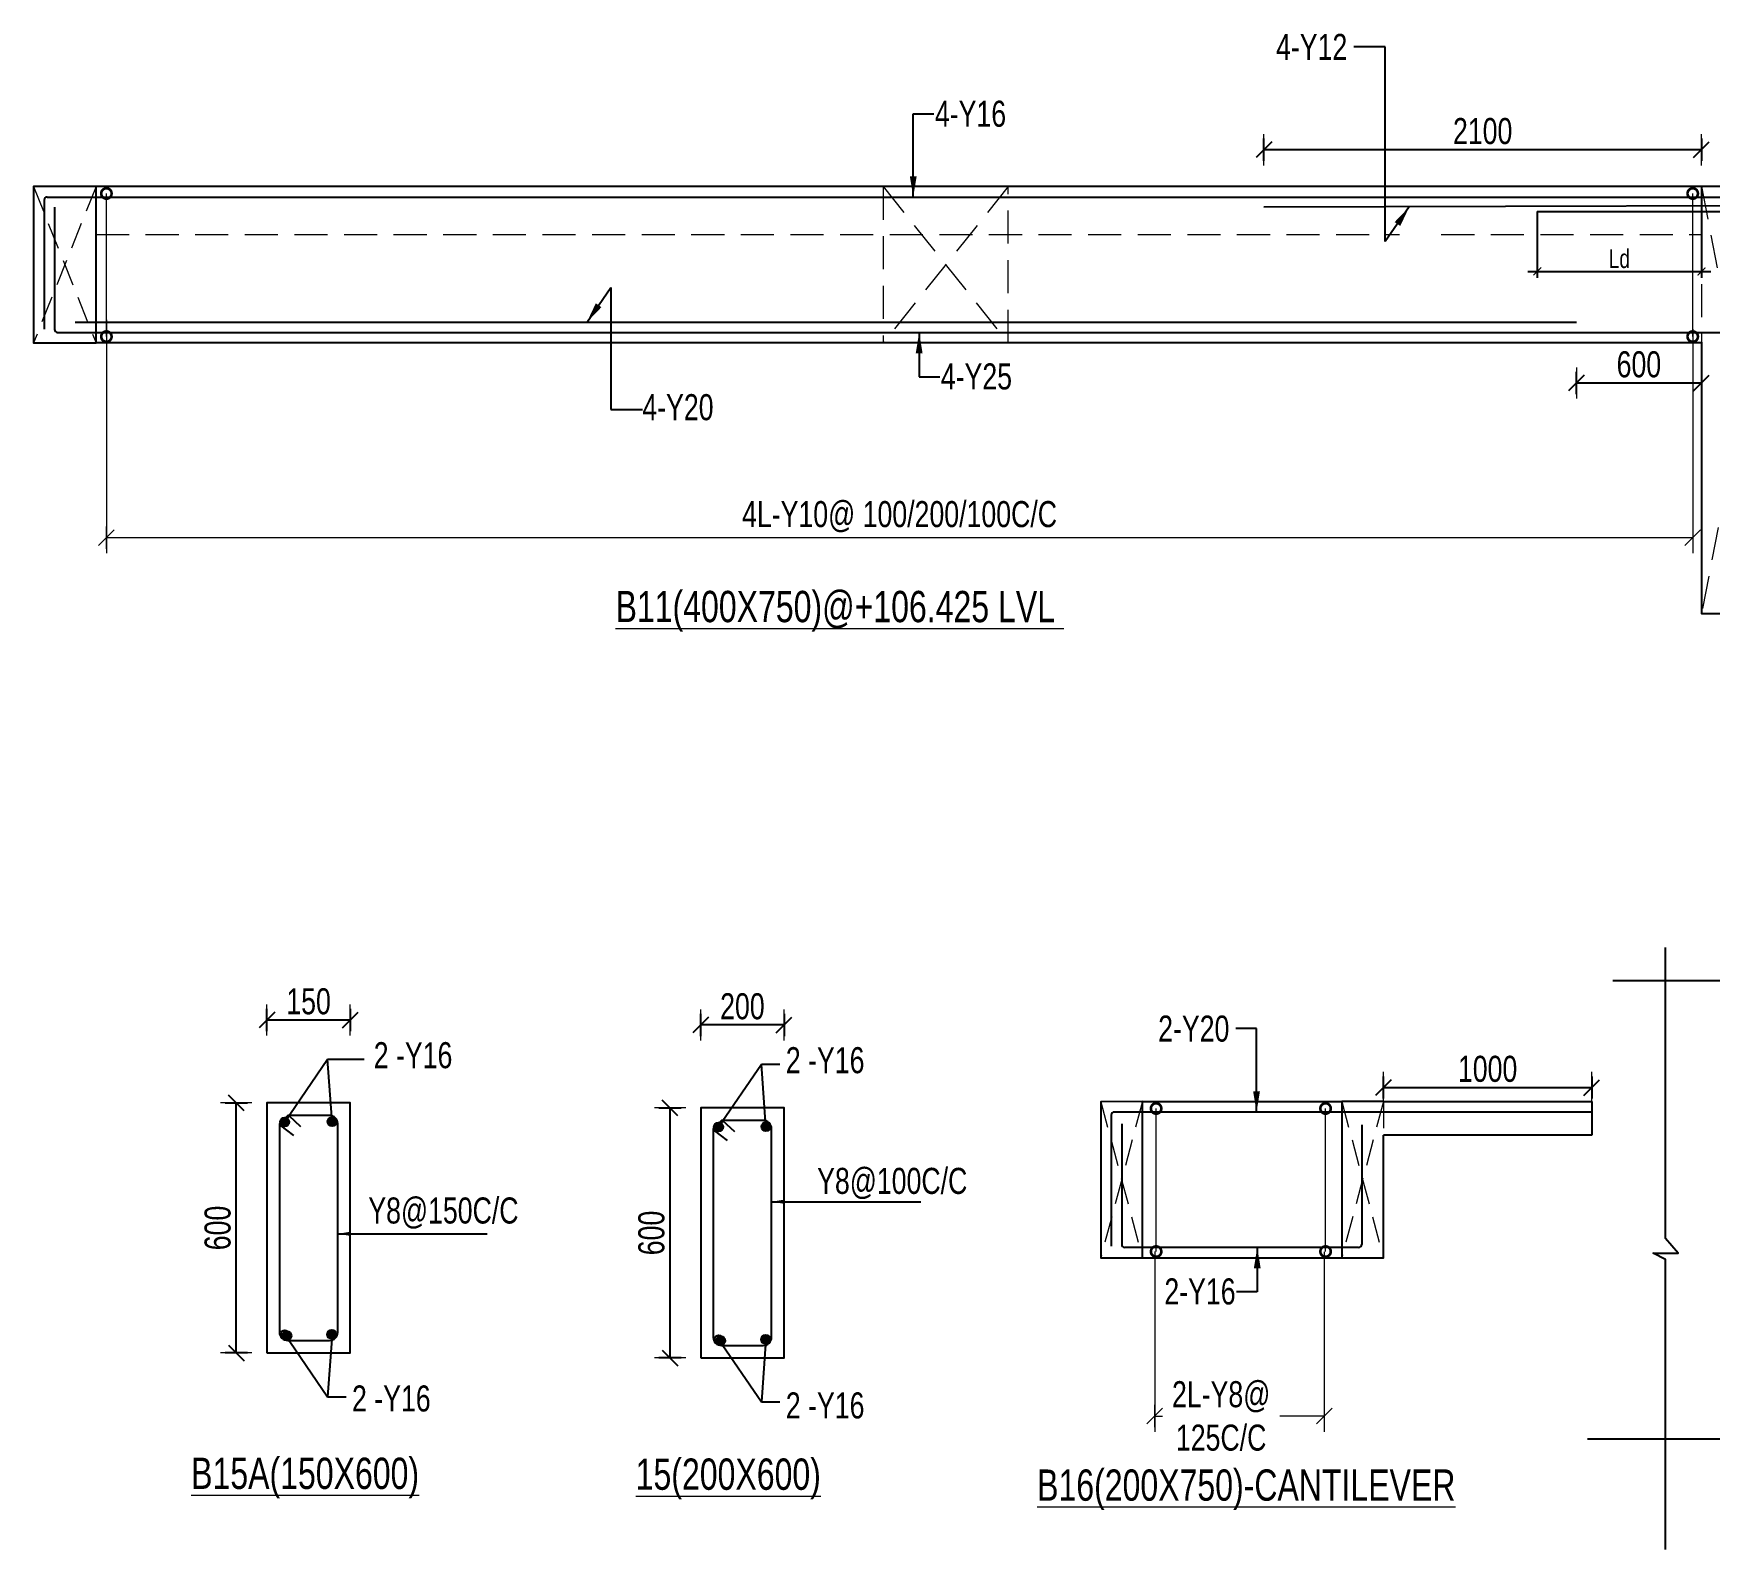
# Model space of a CAD drawing. Header units: millimetres. Extents: x 24879 to 98673, y 1890 to 33226.
# Drawn here: x 38687 to 46732, y 17156 to 24432 of the extents above; entities that cross this region are included whole.
import ezdxf

# ---------------------------------------------------------------- set-up
doc = ezdxf.new("R2010")
doc.units = ezdxf.units.MM
for name, pattern in [('CONTINOUS', [0]), ('CONTINU', [0]), ('HIDDEN', [9.525, 6.35, -3.175])]:
    doc.linetypes.add(name, pattern=pattern)
for name, color, linetype in [('-S-ARROW', 253, 'Continuous'), ('-S-DIM', 3, 'Continuous'), ('-S-MISC', 8, 'Continuous'), ('-STR-BEAM', 4, 'CONTINU'), ('-STR-REINF', 3, 'Continuous'), ('-STR-TEXT', 6, 'Continuous'), ('BEAM', 7, 'Continuous'), ('dim', 8, 'Continuous'), ('rein', 3, 'Continuous'), ('Text', 6, 'Continuous')]:
    doc.layers.add(name, color=color, linetype=linetype)
for name, color, linetype, lineweight in [('-S-STIRUP', 11, 'Continuous', 9), ('-STR-RF-DIM', 252, 'CONTINOUS', 20), ('S-BEAM-IDEN', 2, 'Continuous', 9), ('SEC TEXT', 9, 'Continuous', 18), ('SLAB LINE', 254, 'HIDDEN', 20)]:
    doc.layers.add(name, color=color, linetype=linetype, lineweight=lineweight)
doc.styles.add('BEAM-LS', font='romans.shx', dxfattribs={"width": 0.8})
doc.styles.add('EL', font='swisscl.ttf')
doc.styles.add('SOBHA', font='swisscl.ttf')
doc.styles.add('sobha.sed', font='swisscl.ttf')
doc.dimstyles.new('S-25', dxfattribs={"dimscale": 25, "dimtxt": 2.5, "dimasz": 1.5, "dimexe": 0.25, "dimexo": 0.5, "dimgap": 0.1, "dimtad": 0, "dimdec": 0, "dimrnd": 0.0005, "dimzin": 0, "dimdsep": 46, "dimtxsty": 'SOBHA', "dimblk": 'OBLIQUE', "dimcen": 0.09, "dimclrd": 8, "dimclre": 8, "dimclrt": 6, "dimadec": 0, "dimazin": 0, "dimtfac": 1, "dimtdec": 0, "dimtofl": 0, "dimtmove": 0, "dimatfit": 3, "dimfxl": 0.18, "dimtolj": 1, "dimtzin": 0, "dimlwd": -1, "dimlwe": -1, "dimarcsym": 0})
doc.dimstyles.new('S-25L', dxfattribs={"dimscale": 25, "dimtxt": 2.5, "dimasz": 2.5, "dimexe": 1.5, "dimexo": 1.5, "dimgap": 0.2, "dimtad": 0, "dimdec": 0, "dimrnd": 0.0005, "dimzin": 0, "dimdsep": 46, "dimtxsty": 'sobha.sed', "dimblk": 'OBLIQUE', "dimcen": 0.09, "dimdle": 1.5, "dimclrd": 8, "dimclre": 8, "dimclrt": 6, "dimadec": 0, "dimazin": 0, "dimtfac": 1, "dimtdec": 0, "dimtofl": 0, "dimtmove": 1, "dimatfit": 3, "dimfxl": 0.18, "dimtolj": 1, "dimtzin": 0, "dimlwd": -1, "dimlwe": -1, "dimarcsym": 0})
doc.dimstyles.new('S-30', dxfattribs={"dimscale": 30, "dimtxt": 3, "dimasz": 1.25, "dimexe": 1, "dimexo": 0, "dimgap": 0.5, "dimtad": 1, "dimdec": 0, "dimrnd": 0.0005, "dimzin": 0, "dimdsep": 46, "dimtxsty": 'EL', "dimblk": 'ARCHTICK', "dimcen": 0.09, "dimdle": 1.5, "dimclrd": 251, "dimclre": 251, "dimclrt": 6, "dimadec": 0, "dimazin": 0, "dimtfac": 1, "dimtdec": 0, "dimtofl": 0, "dimtmove": 0, "dimatfit": 3, "dimfxl": 2, "dimtolj": 1, "dimtzin": 0, "dimlwd": -1, "dimlwe": -1, "dimarcsym": 0})
doc.dimstyles.new('S-50', dxfattribs={"dimscale": 50, "dimtxt": 2.5, "dimasz": 1.25, "dimexe": 1, "dimexo": 1, "dimgap": 0.5, "dimtad": 1, "dimdec": 0, "dimrnd": 0.0005, "dimzin": 0, "dimdsep": 46, "dimtxsty": 'EL', "dimblk": 'ARCHTICK', "dimcen": 0.09, "dimdle": 1.5, "dimclrd": 251, "dimclre": 251, "dimclrt": 6, "dimadec": 0, "dimazin": 0, "dimtfac": 1, "dimtdec": 0, "dimtofl": 0, "dimtmove": 0, "dimatfit": 3, "dimfxl": 2, "dimtolj": 1, "dimtzin": 0, "dimlwd": -1, "dimlwe": -1, "dimarcsym": 0})
doc.dimstyles.new('S-DIM50', dxfattribs={"dimscale": 50, "dimtxt": 2.5, "dimasz": 1.2, "dimexe": 1.5, "dimexo": 1, "dimgap": 0.5, "dimtad": 1, "dimdec": 0, "dimdsep": 46, "dimtxsty": 'sobha.sed', "dimblk": 'OBLIQUE', "dimcen": 0, "dimdle": 0.75, "dimclrd": 8, "dimclre": 8, "dimclrt": 6, "dimazin": 2, "dimtfac": 1, "dimtdec": 0, "dimtix": 1, "dimtmove": 2, "dimatfit": 3, "dimfxl": 1, "dimtolj": 1, "dimlwd": -1, "dimlwe": 9, "dimarcsym": 0})
doc.dimstyles.new('STIRUP', dxfattribs={"dimscale": 50, "dimtxt": 2.5, "dimasz": 2.2, "dimexe": 0, "dimexo": 0, "dimgap": 0.5, "dimtad": 0, "dimdec": 0, "dimzin": 0, "dimdsep": 46, "dimtxsty": 'BEAM-LS', "dimblk": 'DOTSMALL', "dimcen": 0.09, "dimclrd": 256, "dimclre": 256, "dimclrt": 256, "dimadec": 5, "dimazin": 0, "dimtfac": 1, "dimtdec": 0, "dimtofl": 0, "dimtmove": 0, "dimatfit": 3, "dimldrblk": 'DOTSMALL', "dimfxl": 0, "dimfxlon": 1, "dimtolj": 1, "dimtzin": 0, "dimlwd": -1, "dimlwe": -1, "dimarcsym": 0})

# ---------------------------------------------------------------- blocks, each defined once
blk = doc.blocks.new('_DotSmall')
at = {"color": 0, "linetype": 'ByBlock', "const_width": 0.5}
blk.add_lwpolyline([(-0.0625, 0, 1), (0.0625, 0, 1)], format="xyb", close=True, dxfattribs=at)
blk = doc.blocks.new('*D85')
at = {"layer": '-S-STIRUP', "ltscale": 100, "transparency": 16777216}
blk.add_line((46651.3, 22977.8), (46651.3, 23664.5), dxfattribs=at)
at = {"layer": '-S-STIRUP', "linetype": 'CONTINU', "ltscale": 100, "transparency": 16777216, "xscale": 100, "yscale": 100, "zscale": 100}
for p, rotation in [((46651.3, 23664.5), 90), ((46651.3, 22977.8), 270)]:
    blk.add_blockref('_DotSmall', p, dxfattribs=dict(at, rotation=rotation))
blk = doc.blocks.new('*D86')
at = {"layer": '-S-STIRUP', "ltscale": 100, "transparency": 16777216}
blk.add_line((39036.6, 22977.8), (39036.6, 23664.5), dxfattribs=at)
at = {"layer": '-S-STIRUP', "linetype": 'CONTINU', "ltscale": 100, "transparency": 16777216, "xscale": 100, "yscale": 100, "zscale": 100}
for p, rotation in [((39036.6, 23664.5), 90), ((39036.6, 22977.8), 270)]:
    blk.add_blockref('_DotSmall', p, dxfattribs=dict(at, rotation=rotation))
blk = doc.blocks.new('_ArchTick')
at = {"color": 0, "linetype": 'ByBlock', "const_width": 0.15}
blk.add_lwpolyline([(-0.5, -0.5), (0.5, 0.5)], dxfattribs=at)
blk = doc.blocks.new('_Oblique')
at = {"color": 0, "linetype": 'ByBlock', "lineweight": -2}
for p, q in [((-0.5, -0.5), (0.5, 0.5)), ((0, 0.71), (0, -0.71))]:
    blk.add_line(p, q, dxfattribs=at)
blk = doc.blocks.new('*D87')
at = {"layer": '-STR-RF-DIM', "color": 8, "linetype": 'Continuous', "lineweight": 9, "transparency": 16777216}
for p, q in [((39036.6, 23058.7), (39036.6, 21937.9)), ((46651.3, 23013.5), (46651.3, 21937.9))]:
    blk.add_line(p, q, dxfattribs=at)
at = {"layer": '-STR-RF-DIM', "color": 8, "linetype": 'Continuous', "transparency": 16777216}
blk.add_line((39035.9, 22012.9), (46652, 22012.9), dxfattribs=at)
at = {"layer": '-STR-RF-DIM', "color": 8, "transparency": 16777216, "xscale": 75, "yscale": 75, "zscale": 75, "rotation": 180}
blk.add_blockref('_Oblique', (39036.6, 22012.9), dxfattribs=at)
at = {"layer": '-STR-RF-DIM', "color": 8, "transparency": 16777216, "xscale": 75, "yscale": 75, "zscale": 75}
blk.add_blockref('_Oblique', (46651.3, 22012.9), dxfattribs=at)
at = {"layer": '-STR-RF-DIM', "color": 6, "transparency": 16777216, "insert": (42843.9, 22113.1), "char_height": 125, "width": 1875.127, "attachment_point": 5, "style": 'sobha.sed'}
blk.add_mtext('\\A1;4L-Y10@ 100/200/100C/C', dxfattribs=at)
blk = doc.blocks.new('*D88')
at = {"layer": '-S-DIM', "color": 8, "linetype": 'Continuous', "lineweight": 9, "transparency": 16777216}
for p, q in [((46093, 22829.9), (46093, 22679.9)), ((46693.1, 22829.9), (46693.1, 22679.9))]:
    blk.add_line(p, q, dxfattribs=at)
at = {"layer": '-S-DIM', "color": 8, "linetype": 'Continuous', "transparency": 16777216}
blk.add_line((46693.8, 22754.9), (46092.2, 22754.9), dxfattribs=at)
at = {"layer": '-S-DIM', "color": 8, "transparency": 16777216, "xscale": 75, "yscale": 75, "zscale": 75, "rotation": 180}
blk.add_blockref('_Oblique', (46093, 22754.9), dxfattribs=at)
at = {"layer": '-S-DIM', "color": 8, "transparency": 16777216, "xscale": 75, "yscale": 75, "zscale": 75}
blk.add_blockref('_Oblique', (46693.1, 22754.9), dxfattribs=at)
at = {"layer": '-S-DIM', "color": 6, "transparency": 16777216, "insert": (46393, 22843.9), "char_height": 125, "attachment_point": 5, "style": 'sobha.sed'}
blk.add_mtext('\\A1;600', dxfattribs=at)
blk = doc.blocks.new('*D124')
at = {"layer": '-S-DIM', "color": 8, "linetype": 'Continuous', "lineweight": 9, "transparency": 16777216}
for p, q in [((39807.2, 19622.4), (39807.2, 19772.4)), ((40207.2, 19622.4), (40207.2, 19772.4))]:
    blk.add_line(p, q, dxfattribs=at)
at = {"layer": '-S-DIM', "color": 8, "linetype": 'Continuous', "transparency": 16777216}
blk.add_line((40207.9, 19697.4), (39806.4, 19697.4), dxfattribs=at)
at = {"layer": '-S-DIM', "color": 8, "transparency": 16777216, "xscale": 75, "yscale": 75, "zscale": 75, "rotation": 180}
blk.add_blockref('_Oblique', (39807.2, 19697.4), dxfattribs=at)
at = {"layer": '-S-DIM', "color": 8, "transparency": 16777216, "xscale": 75, "yscale": 75, "zscale": 75}
blk.add_blockref('_Oblique', (40207.2, 19697.4), dxfattribs=at)
at = {"layer": '-S-DIM', "color": 6, "transparency": 16777216, "insert": (40007.2, 19786.4), "char_height": 125, "attachment_point": 5, "style": 'sobha.sed'}
blk.add_mtext('\\A1;150', dxfattribs=at)
blk = doc.blocks.new('*D125')
at = {"layer": '-S-DIM', "color": 8, "linetype": 'Continuous', "lineweight": 9, "transparency": 16777216}
for p, q in [((39735, 19299.1), (39585, 19299.1)), ((39735, 18099.1), (39585, 18099.1))]:
    blk.add_line(p, q, dxfattribs=at)
at = {"layer": '-S-DIM', "color": 8, "linetype": 'Continuous', "transparency": 16777216}
blk.add_line((39660, 18098.3), (39660, 19299.8), dxfattribs=at)
at = {"layer": '-S-DIM', "color": 8, "transparency": 16777216, "xscale": 75, "yscale": 75, "zscale": 75}
for p, rotation in [((39660, 19299.1), 90), ((39660, 18099.1), 270)]:
    blk.add_blockref('_Oblique', p, dxfattribs=dict(at, rotation=rotation))
at = {"layer": '-S-DIM', "color": 6, "transparency": 16777216, "insert": (39571, 18699.1), "char_height": 125, "attachment_point": 5, "rotation": 90, "style": 'sobha.sed'}
blk.add_mtext('\\A1;600', dxfattribs=at)
blk = doc.blocks.new('*D126')
at = {"layer": '-S-DIM', "color": 8, "linetype": 'Continuous', "lineweight": 9, "transparency": 16777216}
for p, q in [((41889.5, 19598.5), (41889.5, 19748.5)), ((42289.5, 19598.5), (42289.5, 19748.5))]:
    blk.add_line(p, q, dxfattribs=at)
at = {"layer": '-S-DIM', "color": 8, "linetype": 'Continuous', "transparency": 16777216}
blk.add_line((42290.3, 19673.5), (41888.8, 19673.5), dxfattribs=at)
at = {"layer": '-S-DIM', "color": 8, "transparency": 16777216, "xscale": 75, "yscale": 75, "zscale": 75, "rotation": 180}
blk.add_blockref('_Oblique', (41889.5, 19673.5), dxfattribs=at)
at = {"layer": '-S-DIM', "color": 8, "transparency": 16777216, "xscale": 75, "yscale": 75, "zscale": 75}
blk.add_blockref('_Oblique', (42289.5, 19673.5), dxfattribs=at)
at = {"layer": '-S-DIM', "color": 6, "transparency": 16777216, "insert": (42089.5, 19762.5), "char_height": 125, "attachment_point": 5, "style": 'sobha.sed'}
blk.add_mtext('\\A1;200', dxfattribs=at)
blk = doc.blocks.new('*D127')
at = {"layer": '-S-DIM', "color": 8, "linetype": 'Continuous', "lineweight": 9, "transparency": 16777216}
for p, q in [((41817.4, 19275.1), (41667.4, 19275.1)), ((41817.4, 18075.1), (41667.4, 18075.1))]:
    blk.add_line(p, q, dxfattribs=at)
at = {"layer": '-S-DIM', "color": 8, "linetype": 'Continuous', "transparency": 16777216}
blk.add_line((41742.4, 18074.3), (41742.4, 19275.8), dxfattribs=at)
at = {"layer": '-S-DIM', "color": 8, "transparency": 16777216, "xscale": 75, "yscale": 75, "zscale": 75}
for p, rotation in [((41742.4, 19275.1), 90), ((41742.4, 18075.1), 270)]:
    blk.add_blockref('_Oblique', p, dxfattribs=dict(at, rotation=rotation))
at = {"layer": '-S-DIM', "color": 6, "transparency": 16777216, "insert": (41653.3, 18675.1), "char_height": 125, "attachment_point": 5, "rotation": 90, "style": 'sobha.sed'}
blk.add_mtext('\\A1;600', dxfattribs=at)
blk = doc.blocks.new('*D172')
at = {"layer": '-S-STIRUP', "ltscale": 100, "transparency": 16777216}
blk.add_line((44075.5, 18585.9), (44075.5, 19272.6), dxfattribs=at)
at = {"layer": '-S-STIRUP', "linetype": 'CONTINU', "ltscale": 100, "transparency": 16777216, "xscale": 100, "yscale": 100, "zscale": 100}
for p, rotation in [((44075.5, 19272.6), 90), ((44075.5, 18585.9), 270)]:
    blk.add_blockref('_DotSmall', p, dxfattribs=dict(at, rotation=rotation))
blk = doc.blocks.new('*D173')
at = {"layer": '-S-STIRUP', "ltscale": 100, "transparency": 16777216}
blk.add_line((44888.9, 18585.9), (44888.9, 19272.6), dxfattribs=at)
at = {"layer": '-S-STIRUP', "linetype": 'CONTINU', "ltscale": 100, "transparency": 16777216, "xscale": 100, "yscale": 100, "zscale": 100}
for p, rotation in [((44888.9, 19272.6), 90), ((44888.9, 18585.9), 270)]:
    blk.add_blockref('_DotSmall', p, dxfattribs=dict(at, rotation=rotation))
blk = doc.blocks.new('*D174')
at = {"layer": '-STR-RF-DIM', "color": 8, "linetype": 'Continuous', "lineweight": 9, "transparency": 16777216}
for p, q in [((44069.2, 18585.9), (44069.2, 17721.2)), ((44882.7, 18585), (44882.7, 17721.2))]:
    blk.add_line(p, q, dxfattribs=at)
at = {"layer": '-STR-RF-DIM', "color": 8, "linetype": 'Continuous', "transparency": 16777216}
for p, q in [((44068.5, 17796.2), (44106.2, 17796.2)), ((44883.4, 17796.2), (44669.2, 17796.2))]:
    blk.add_line(p, q, dxfattribs=at)
at = {"layer": '-STR-RF-DIM', "color": 8, "transparency": 16777216, "xscale": 75, "yscale": 75, "zscale": 75, "rotation": 180}
blk.add_blockref('_Oblique', (44069.2, 17796.2), dxfattribs=at)
at = {"layer": '-STR-RF-DIM', "color": 8, "transparency": 16777216, "xscale": 75, "yscale": 75, "zscale": 75}
blk.add_blockref('_Oblique', (44882.7, 17796.2), dxfattribs=at)
at = {"layer": '-STR-RF-DIM', "color": 6, "transparency": 16777216, "insert": (44387.7, 17796.2), "char_height": 125, "attachment_point": 5, "style": 'sobha.sed'}
blk.add_mtext('\\A1;2L-Y8@\\P125C/C', dxfattribs=at)
blk = doc.blocks.new('*D334')
at = {"layer": '-S-DIM', "color": 8, "linetype": 'Continuous', "lineweight": 9, "transparency": 16777216}
for p, q in [((45166.7, 19305.8), (45166.7, 19448.2)), ((46166.8, 19305.8), (46166.8, 19448.2))]:
    blk.add_line(p, q, dxfattribs=at)
at = {"layer": '-S-DIM', "color": 8, "linetype": 'Continuous', "transparency": 16777216}
blk.add_line((45166, 19373.2), (46167.5, 19373.2), dxfattribs=at)
at = {"layer": '-S-DIM', "color": 8, "transparency": 16777216, "xscale": 75, "yscale": 75, "zscale": 75, "rotation": 180}
blk.add_blockref('_Oblique', (45166.7, 19373.2), dxfattribs=at)
at = {"layer": '-S-DIM', "color": 8, "transparency": 16777216, "xscale": 75, "yscale": 75, "zscale": 75}
blk.add_blockref('_Oblique', (46166.8, 19373.2), dxfattribs=at)
at = {"layer": '-S-DIM', "color": 6, "transparency": 16777216, "insert": (45666.8, 19462.2), "char_height": 125, "attachment_point": 5, "style": 'sobha.sed'}
blk.add_mtext('\\A1;1000', dxfattribs=at)
blk = doc.blocks.new('*D45')
at = {"layer": '-S-DIM', "color": 8, "linetype": 'Continuous', "lineweight": 9, "transparency": 16777216}
for p, q in [((44593.1, 23799.5), (44593.1, 23949.5)), ((46693.1, 23799.5), (46693.1, 23949.5))]:
    blk.add_line(p, q, dxfattribs=at)
at = {"layer": '-S-DIM', "color": 8, "linetype": 'Continuous', "transparency": 16777216}
blk.add_line((46693.8, 23874.5), (44592.4, 23874.5), dxfattribs=at)
at = {"layer": '-S-DIM', "color": 8, "transparency": 16777216, "xscale": 75, "yscale": 75, "zscale": 75, "rotation": 180}
blk.add_blockref('_Oblique', (44593.1, 23874.5), dxfattribs=at)
at = {"layer": '-S-DIM', "color": 8, "transparency": 16777216, "xscale": 75, "yscale": 75, "zscale": 75}
blk.add_blockref('_Oblique', (46693.1, 23874.5), dxfattribs=at)
at = {"layer": '-S-DIM', "color": 6, "transparency": 16777216, "insert": (45643.1, 23963.5), "char_height": 125, "attachment_point": 5, "style": 'sobha.sed'}
blk.add_mtext('\\A1;2100', dxfattribs=at)
blk = doc.blocks.new('*D336')
at = {"color": 251, "linetype": 'Continuous', "ltscale": 10, "transparency": 16777216}
for p, q in [((45905.3, 23578.3), (45905.3, 23260.4)), ((46693.1, 23600.2), (46693.1, 23260.4)), ((45860.3, 23290.4), (46738.1, 23290.4))]:
    blk.add_line(p, q, dxfattribs=at)
at = {"color": 251, "ltscale": 10, "transparency": 16777216, "xscale": 37.5, "yscale": 37.5, "zscale": 37.5, "rotation": 180}
blk.add_blockref('_ArchTick', (45905.3, 23290.4), dxfattribs=at)
at = {"color": 251, "ltscale": 10, "transparency": 16777216, "xscale": 37.5, "yscale": 37.5, "zscale": 37.5}
blk.add_blockref('_ArchTick', (46693.1, 23290.4), dxfattribs=at)
at = {"color": 6, "ltscale": 10, "transparency": 16777216, "insert": (46299.2, 23351.3), "char_height": 90, "attachment_point": 5, "style": 'EL'}
blk.add_mtext('\\A1;Ld', dxfattribs=at)

msp = doc.modelspace()

# ---------------------------------------------------------------- hatches: boundary and pattern name
at = {"layer": 'rein', "ltscale": 3000}
for points in [[(39914.4, 19208.2, -1), (39870.8, 19208.2, -1)], [(40142.3, 19209.9, -1), (40098.7, 19209.9, -1)], [(41996.8, 19184.2, -1), (41953.2, 19184.2, -1)], [(42224.6, 19186, -1), (42181, 19186, -1)], [(39924.4, 18182, -1), (39880.8, 18182, -1)], [(40140.3, 18188, -1), (40096.7, 18188, -1)], [(42222.6, 18164, -1), (42179.1, 18164, -1)], [(42006.8, 18158.1, -1), (41963.2, 18158.1, -1)]]:
    msp.add_hatch(color=256, dxfattribs=at).paths.add_polyline_path(points)

# ---------------------------------------------------------------- linework, layer by layer
at = {"layer": '-S-MISC', "linetype": 'ByBlock', "ltscale": 1000, "elevation": -178586.6}
for points in [[(46521.4, 17156), (46521.4, 18548), (46461.7, 18578.9), (46581.9, 18578.9), (46521.4, 18649.3), (46521.4, 20045.7)], [(46268.4, 19886.3), (47198.1, 19886.3), (47229, 19946), (47229, 19825.8), (47299.4, 19886.3), (48355.6, 19886.3)], [(46145.5, 17686.3), (47198.1, 17686.3), (47229, 17746), (47229, 17625.8), (47299.4, 17686.3), (48355.6, 17686.3)]]:
    msp.add_lwpolyline(points, dxfattribs=at)
at = {"layer": '-STR-BEAM'}
for p, q in [((46693.1, 23697.5, 0), (38986.8, 23697.5, 0)), ((46693.1, 22947.5, 0), (38986.8, 22947.5, 0)), ((46693.1, 22947.5), (46693.1, 22376.6)), ((44009.9, 19305.6, 0), (44966.7, 19305.6, 0)), ((45166.7, 19305.8, 0), (46166.8, 19305.8, 0)), ((46166.8, 19305.8, 0), (46166.8, 19144.7, 0)), ((46166.8, 19144.7, 0), (45166.7, 19144.7, 0)), ((44009.9, 18555.6, 0), (44966.7, 18555.6, 0))]:
    msp.add_line(p, q, dxfattribs=at)
at = {"layer": '-STR-BEAM', "elevation": 0}
for points in [[(38986.8, 23697.5), (38686.8, 23697.5), (38686.8, 22947.5), (38986.8, 22947.5), (38986.8, 23697.5)], [(47093.1, 22397.5), (47093.1, 23697.5), (46693.1, 23697.5), (46693.1, 23600.2)], [(44009.9, 19305.6), (43809.9, 19305.4), (43809.9, 18555.4), (44009.9, 18555.6), (44009.9, 19305.6)], [(45166.7, 19305.8), (44966.7, 19305.6), (44966.7, 18555.6), (45166.7, 18555.8), (45166.7, 19144.7)]]:
    msp.add_lwpolyline(points, dxfattribs=at)
at = {"layer": '-STR-BEAM'}
msp.add_lwpolyline([(46693.1, 22950.5), (46693.1, 21647.8), (47093.1, 21647.8)], dxfattribs=at)
at = {"layer": '-STR-REINF', "ltscale": 10}
for p, q in [((38737.5, 23632.5, 0), (38737.5, 23013.6, 0)), ((38752.5, 23647.5, 0), (47043.1, 23647.5, 0)), ((38787.5, 23598.6, 0), (38787.5, 23012.5, 0)), ((44592.7, 23600.4, 0), (47004.7, 23607, 0)), ((38886.8, 23047.4, 0), (46093, 23047.4, 0)), ((38802.5, 22997.5, 0), (46942.5, 22997.5, 0)), ((43859.9, 19240.6, 0), (43859.9, 18612.4, 0)), ((46170.8, 19255.6, 0), (43874.8, 19255.6, 0)), ((43910.3, 19199, 0), (43910.3, 18620.6, 0)), ((45062.3, 19194.9, 0), (45062.3, 18620.6, 0)), ((45047.3, 18605.6, 0), (43925.3, 18605.6, 0))]:
    msp.add_line(p, q, dxfattribs=at)
msp.add_lwpolyline([(45905.3, 23578.3), (46911.7, 23578.3), (46911.7, 21785.7), (47834.1, 21785.7)], dxfattribs=at)
for centre, start, end in [((38752.5, 23632.5, 0), 90, 180), ((38802.5, 23012.5, 0), 180, 270), ((43874.9, 19240.6, 0), 90, 180), ((43925.3, 18620.6, 0), 180, 270), ((45047.3, 18620.6, 0), 270, 0)]:
    msp.add_arc(centre, 15, start, end, dxfattribs=at)
at = {"layer": 'BEAM', "ltscale": 0.05}
msp.add_lwpolyline([(39807.2, 18099.1), (40207.2, 18099.1), (40207.2, 19299.1), (39807.2, 19299.1)], close=True, dxfattribs=at)
at = {"layer": 'BEAM', "ltscale": 0.05, "elevation": 178586.6}
msp.add_lwpolyline([(41889.5, 18075.1), (42289.5, 18075.1), (42289.5, 19275.1), (41889.5, 19275.1)], close=True, dxfattribs=at)
at = {"layer": 'rein', "ltscale": 3000}
for p, q in [((39911.9, 19239.1), (39968.5, 19186.4)), ((39867.2, 19194.9), (39934.5, 19142.3)), ((41949.5, 19171, 178586.6), (42016.8, 19118.4, 178586.6)), ((41994.3, 19215.1, 178586.6), (42050.9, 19162.4, 178586.6))]:
    msp.add_line(p, q, dxfattribs=at)
msp.add_lwpolyline([(39907.2, 18159.1), (40107.2, 18159.1, 0.414214), (40147.2, 18199.1), (40147.2, 19199.1, 0.414214), (40107.2, 19239.1), (39907.2, 19239.1), (39867.2, 19199.1), (39867.2, 18199.1, 0.414214)], format="xyb", close=True, dxfattribs=at)
at = {"layer": 'rein', "ltscale": 3000, "elevation": 178586.6}
msp.add_lwpolyline([(41989.5, 18135.1), (42189.5, 18135.1, 0.414214), (42229.5, 18175.1), (42229.5, 19175.1, 0.414214), (42189.5, 19215.1), (41989.5, 19215.1), (41949.5, 19175.1), (41949.5, 18175.1, 0.414214)], format="xyb", close=True, dxfattribs=at)
at = {"layer": 'rein', "ltscale": 3000}
for centre in [(39892.6, 19208.2), (40120.5, 19209.9), (41975, 19184.2, 178586.6), (42202.8, 19186, 178586.6), (39902.6, 18182), (40118.5, 18188), (42200.9, 18164, 178586.6), (41985, 18158.1, 178586.6)]:
    msp.add_circle(centre, 21.8, dxfattribs=at)
at = {"layer": 'S-BEAM-IDEN', "color": 9, "linetype": 'HIDDEN', "ltscale": 20}
for p, q in [((38686.8, 23697.5, 0), (38986.8, 22947.5, 0)), ((38986.8, 23697.5, 0), (38686.8, 22947.5, 0)), ((44009.9, 19305.6, 0), (43809.9, 18555.4, 0)), ((43809.9, 19305.4, 0), (44009.9, 18555.6, 0)), ((45166.7, 19305.8, 0), (44966.7, 18555.6, 0)), ((44966.7, 19305.6, 0), (45166.7, 18555.8, 0)), ((45166.7, 19305.8), (45166.7, 19144.7, 0))]:
    msp.add_line(p, q, dxfattribs=at)
at = {"layer": 'SLAB LINE', "linetype": 'HIDDEN', "ltscale": 25}
for p, q in [((42765.6, 23697.5, 0), (43365.6, 22947.5, 0)), ((43365.6, 23697.5, 0), (42765.6, 22947.5, 0)), ((46693.1, 23697.5, 0), (47093.1, 21647.8)), ((47093.1, 23697.5, 0), (46693.1, 21647.8)), ((38986.8, 23467.5, 0), (45244.4, 23467.5, 0)), ((45444.4, 23467.5, 0), (46693.1, 23467.5, 0)), ((46693.1, 23467.5, 0), (46693.1, 22947.5)), ((44966.7, 19305.6, 0), (44966.7, 18555.6, 0))]:
    msp.add_line(p, q, dxfattribs=at)
at = {"layer": 'SLAB LINE', "linetype": 'HIDDEN', "ltscale": 25, "elevation": 0}
msp.add_lwpolyline([(43365.6, 23697.5), (42765.6, 23697.5), (42765.6, 22947.5), (43365.6, 22947.5), (43365.6, 23697.5)], dxfattribs=at)

# ---------------------------------------------------------------- texts
at = {"layer": '-STR-TEXT', "color": 6, "char_height": 125, "style": 'SOBHA'}
for s, insert, attachment_point in [('\\A1;4-Y12', (44993.2, 24305.6, 178586.6), 9), ('\\A1;4-Y16', (43013.7, 24110, 0), 1), ('\\A1;2-Y20', (44427.2, 19718.6, 0), 3)]:
    msp.add_mtext(s, dxfattribs=dict(at, insert=insert, attachment_point=attachment_point))
at = {"layer": '-STR-TEXT', "color": 6, "char_height": 125, "width": 281.386, "style": 'SOBHA'}
for s, insert, attachment_point in [('\\A1;4-Y25', (43042, 22722.2, 0), 7), ('\\A1;4-Y20', (41609.3, 22574.6, 178586.6), 7), ('\\A1;2-Y16', (44457, 18330.4, 0), 9)]:
    msp.add_mtext(s, dxfattribs=dict(at, insert=insert, attachment_point=attachment_point))
at = {"layer": 'SEC TEXT', "color": 1, "linetype": 'ByBlock', "style": 'sobha.sed'}
for s, rotation, p in [('%%UB11(400X750)@+106.425 LVL ', 359.98928, (41480.7, 21607.2, 0)), ('%%UB15A(150X600)', 359.98928, (39443.5, 17446.6, 0)), ('%%U15(200X600)', 359.98928, (41577.3, 17442.6, 178586.6)), ('%%UB16(200X750)-CANTILEVER', 0.01072, (43504.3, 17389.9, 0))]:
    msp.add_text(s, height=150, rotation=rotation, dxfattribs=at).set_placement(p)
at = {"layer": 'Text', "ltscale": 3000, "char_height": 125, "style": 'SOBHA'}
for s, insert, width, attachment_point in [('2 -Y16', (40508.6, 19591), 726.545, 2), ('2 -Y16', (42486.8, 19567, 178586.6), 726.545, 2), ('Y8@100C/C', (42808.8, 18987.7, 178586.6), 826.545, 2), ('Y8@150C/C', (40654.4, 18845.5), 826.545, 2), ('2 -Y16', (40404.4, 17816.5), 726.545, 8), ('2 -Y16', (42486.8, 17783.2, 178586.6), 726.545, 8)]:
    msp.add_mtext(s, dxfattribs=dict(at, insert=insert, width=width, attachment_point=attachment_point))

# ---------------------------------------------------------------- dimensions: what is measured, and where the dimension line sits
at = {"layer": '-S-DIM'}
for base, p1, p2, angle, override, picture, middle in [((44593.1, 23874.5, 0), (46693.1, 23697.5, 0), (44593.1, 23600.4, 0), 180, {"dimscale": 1, "dimtxt": 125, "dimasz": 75, "dimexe": 75, "dimexo": 0, "dimgap": 25, "dimblk1": 'Oblique', "dimblk2": 'Oblique', "dimsah": 1, "dimcen": 4.5, "dimfxl": 75, "dimfxlon": 1}, '*D45', (45643.1, 23963.5, 0)), ((39660, 19299.1), (39807.2, 18099.1), (39807.2, 19299.1), 90, {"dimscale": 1, "dimtxt": 125, "dimasz": 75, "dimexe": 75, "dimexo": 0, "dimgap": 25, "dimlfac": 0.5, "dimblk1": 'Oblique', "dimblk2": 'Oblique', "dimsah": 1, "dimcen": 4.5, "dimfxl": 75, "dimfxlon": 1}, '*D125', (39571, 18699.1)), ((41742.4, 19275.1, 178586.6), (41889.5, 18075.1, 178586.6), (41889.5, 19275.1, 178586.6), 90, {"dimscale": 1, "dimtxt": 125, "dimasz": 75, "dimexe": 75, "dimexo": 0, "dimgap": 25, "dimlfac": 0.5, "dimblk1": 'Oblique', "dimblk2": 'Oblique', "dimsah": 1, "dimcen": 4.5, "dimfxl": 75, "dimfxlon": 1}, '*D127', (41653.3, 18675.1, 178586.6))]:
    dim = msp.add_linear_dim(base=base, p1=p1, p2=p2, angle=angle, dimstyle='S-DIM50', override=override, dxfattribs=at)
    dim.commit()
    dim.dimension.update_dxf_attribs({"geometry": picture, "text_midpoint": middle})
for base, p1, p2, override, picture, middle in [((46093, 22754.9), (46693.1, 22947.5), (46093, 23047.4, 0), {"dimscale": 1, "dimtxt": 125, "dimasz": 75, "dimexe": 75, "dimexo": 0, "dimgap": 25, "dimblk1": 'Oblique', "dimblk2": 'Oblique', "dimsah": 1, "dimcen": 4.5, "dimfxl": 75, "dimfxlon": 1}, '*D88', (46393, 22843.9)), ((41889.5, 19673.5, 178586.6), (42289.5, 19512.7, 178586.6), (41889.5, 19512.7, 178586.6), {"dimscale": 1, "dimtxt": 125, "dimasz": 75, "dimexe": 75, "dimexo": 0, "dimgap": 25, "dimlfac": 0.5, "dimblk1": 'Oblique', "dimblk2": 'Oblique', "dimsah": 1, "dimcen": 4.5, "dimfxl": 75, "dimfxlon": 1}, '*D126', (42089.5, 19762.5, 178586.6)), ((46166.8, 19373.2), (45166.7, 19305.8, 0), (46166.8, 19305.8, 0), {"dimscale": 1, "dimtxt": 125, "dimasz": 75, "dimexe": 75, "dimexo": 0, "dimgap": 25, "dimblk1": 'Oblique', "dimblk2": 'Oblique', "dimsah": 1, "dimcen": 4.5, "dimfxl": 75, "dimfxlon": 1}, '*D334', (45666.8, 19462.2))]:
    dim = msp.add_linear_dim(base=base, p1=p1, p2=p2, dimstyle='S-DIM50', override=override, dxfattribs=at)
    dim.commit()
    dim.dimension.update_dxf_attribs({"geometry": picture, "text_midpoint": middle})
dim = msp.add_linear_dim(base=(39807.2, 19697.4), p1=(40207.2, 19536.7), p2=(39807.2, 19536.7), text='150', dimstyle='S-DIM50', override={"dimscale": 1, "dimtxt": 125, "dimasz": 75, "dimexe": 75, "dimexo": 0, "dimgap": 25, "dimlfac": 0.5, "dimblk1": 'Oblique', "dimblk2": 'Oblique', "dimsah": 1, "dimcen": 4.5, "dimfxl": 75, "dimfxlon": 1}, dxfattribs=at)
dim.commit()
dim.dimension.update_dxf_attribs({"geometry": '*D124', "text_midpoint": (40007.2, 19786.4)})
at = {"layer": '-S-STIRUP', "linetype": 'CONTINU', "ltscale": 100}
for base, p1, p2, picture, middle in [((39036.6, 23664.5, 178586.6), (39036.6, 22977.8, 178586.6), (39036.6, 23664.5, 178586.6), '*D86', (39036.6, 23321.1, 178586.6)), ((46651.3, 23664.5, 178586.6), (46651.3, 22977.8, 178586.6), (46651.3, 23664.5, 178586.6), '*D85', (46651.3, 23321.1, 178586.6)), ((44075.5, 19272.6, 357279.2), (44075.5, 18585.9, 357279.2), (44075.5, 19272.6, 357279.2), '*D172', (44075.5, 18929.3, 357279.2)), ((44888.9, 19272.6, 178586.6), (44888.9, 18585.9, 178586.6), (44888.9, 19272.6, 178586.6), '*D173', (44888.9, 18929.3, 178586.6))]:
    dim = msp.add_linear_dim(base=base, p1=p1, p2=p2, angle=90, text=' ', dimstyle='STIRUP', override={"dimasz": 2}, dxfattribs=at)
    dim.commit()
    dim.dimension.update_dxf_attribs({"geometry": picture, "text_midpoint": middle})
at = {"layer": '-STR-RF-DIM'}
dim = msp.add_linear_dim(base=(46651.3, 22012.9, 178586.6), p1=(39036.6, 23058.7, 178586.6), p2=(46651.3, 23013.5, 178586.6), text='4L-Y10@ 100/200/100C/C', dimstyle='S-DIM50', override={"dimscale": 1, "dimtxt": 125, "dimasz": 75, "dimexe": 75, "dimexo": 0, "dimgap": 25, "dimsah": 1, "dimcen": 4.5, "dimfxl": 75}, dxfattribs=at)
dim.commit()
dim.dimension.update_dxf_attribs({"geometry": '*D87', "text_midpoint": (42843.9, 22113.1, 178586.6)})
dim = msp.add_linear_dim(base=(44069.2, 17796.2, 178586.6), p1=(44882.7, 18585, 178586.6), p2=(44069.2, 18585.9, 357279.2), angle=180, text='2L-Y8@\\P125C/C', dimstyle='S-DIM50', override={"dimscale": 1, "dimtxt": 125, "dimasz": 75, "dimexe": 75, "dimexo": 0, "dimgap": 25, "dimsah": 1, "dimcen": 4.5, "dimfxl": 75}, dxfattribs=at)
dim.commit()
dim.dimension.update_dxf_attribs({"geometry": '*D174', "text_midpoint": (44387.7, 17796.2, 178586.6), "dimtype": 160})
at = {"color": 2, "ltscale": 10}
dim = msp.add_linear_dim(base=(46693.1, 23290.4), p1=(45905.3, 23578.3), p2=(46693.1, 23600.2, 0), text='Ld', dimstyle='S-30', dxfattribs=at)
dim.commit()
dim.dimension.update_dxf_attribs({"geometry": '*D336', "text_midpoint": (46299.2, 23351.3)})

# ---------------------------------------------------------------- leaders
at = {"layer": '-S-ARROW', "annotation_type": 0, "has_hookline": 1, "hookline_direction": 1}
for points, text_width in [([(45291, 23600.2, 178586.6), (45175.5, 23433.8, 178586.6), (45175.5, 24368.1, 178586.6), (45024.1, 24368.1, 178586.6)], 354.8), ([(42909.7, 23647.5, 0), (42909.7, 24047.5, 0), (43008.7, 24047.5, 0)], 355.3), ([(42938, 22997.5, 0), (42938, 22784.7, 0), (43037, 22784.7, 0)], 354.9), ([(49742.2, 18742.5, -178586.6), (49742.2, 19906.5, -178586.6), (49836.5, 19906.5, -178586.6)], 3865.3)]:
    msp.add_leader(points, dimstyle='S-50', override={"dimasz": 2, "dimgap": 0.1, "dimtad": 0}, dxfattribs=dict(at, text_width=text_width))
at = {"layer": '-S-ARROW'}
for points in [[(41342.4, 23046.1, 178586.6), (41457.9, 23212.6, 178586.6), (41457.9, 22628.3, 178586.6), (41609.3, 22628.3, 178586.6)], [(44557.6, 19255.6, 0), (44557.6, 19656.1, 0), (44458.6, 19656.1, 0)]]:
    msp.add_leader(points, dimstyle='S-50', override={"dimasz": 2, "dimgap": 0.1, "dimtad": 0}, dxfattribs=at)
at = {"layer": '-S-ARROW', "annotation_type": 0, "has_hookline": 1, "hookline_direction": 1, "text_width": 353.5, "horizontal_direction": (-1, 0, 0)}
msp.add_leader([(44561, 18605.6, 0), (44561, 18392.9, 0), (44462, 18392.9, 0)], dimstyle='S-50', override={"dimasz": 2, "dimgap": 0.1, "dimtad": 0}, dxfattribs=at)
at = {"layer": 'dim', "ltscale": 3000}
for points in [[(39892.6, 19208.2, 0), (40098.3, 19510, 0), (40187, 19510, 0)], [(40120.5, 19209.9, 0), (40098.3, 19510, 0), (40273.5, 19510, 0)], [(41975, 19184.2, 178586.6), (42180.7, 19486, 178586.6), (42269.4, 19486, 178586.6)], [(42202.8, 19186, 178586.6), (42180.7, 19486, 178586.6), (42269.4, 19486, 178586.6)], [(39892.6, 18189.9, 0), (40098.3, 17888.1, 0), (40187, 17888.1, 0)], [(40120.5, 18188.2, 0), (40098.3, 17888.1, 0), (40187, 17888.1, 0)], [(41975, 18165.9, 178586.6), (42180.7, 17864.2, 178586.6), (42269.4, 17864.2, 178586.6)], [(42202.8, 18164.2, 178586.6), (42180.7, 17864.2, 178586.6), (42269.4, 17864.2, 178586.6)]]:
    msp.add_leader(points, dimstyle='S-25', override={"dimasz": 1.5, "dimldrblk": 'DotBlank'}, dxfattribs=at)
at = {"layer": 'dim', "color": 8}
for points in [[(42229.5, 18825.1, 69367.9), (42925, 18824.8, 69367.9), (42946.2, 18825.1, 69367.9)], [(40147.2, 18671.2, -109218.6), (40842.6, 18670.9, -109218.6), (40863.8, 18671.2, -109218.6)]]:
    msp.add_leader(points, dimstyle='S-25L', dxfattribs=at)

doc.saveas('drawing.dxf')
